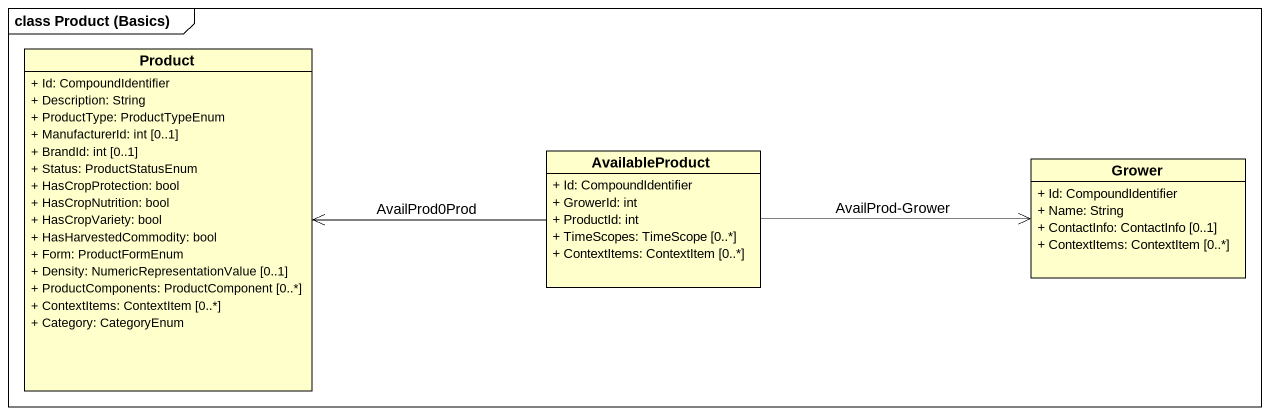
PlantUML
@startuml
mainframe class Product (Basics)
hide circle
hide empty members
skinparam classAttributeIconSize 0
class Product {
  + Id: CompoundIdentifier
  + Description: String
  + ProductType: ProductTypeEnum
  + ManufacturerId: int [0..1]
  + BrandId: int [0..1]
  + Status: ProductStatusEnum
  + HasCropProtection: bool
  + HasCropNutrition: bool
  + HasCropVariety: bool
  + HasHarvestedCommodity: bool
  + Form: ProductFormEnum
  + Density: NumericRepresentationValue [0..1]
  + ProductComponents: ProductComponent [0..*]
  + ContextItems: ContextItem [0..*]
  + Category: CategoryEnum
}
class AvailableProduct {
  + Id: CompoundIdentifier
  + GrowerId: int
  + ProductId: int
  + TimeScopes: TimeScope [0..*]
  + ContextItems: ContextItem [0..*]
}
class Grower {
  + Id: CompoundIdentifier
  + Name: String
  + ContactInfo: ContactInfo [0..1]
  + ContextItems: ContextItem [0..*]
}
Product <-right- AvailableProduct : AvailProd0Prod
Grower <-left- AvailableProduct : AvailProd-Grower
@enduml
